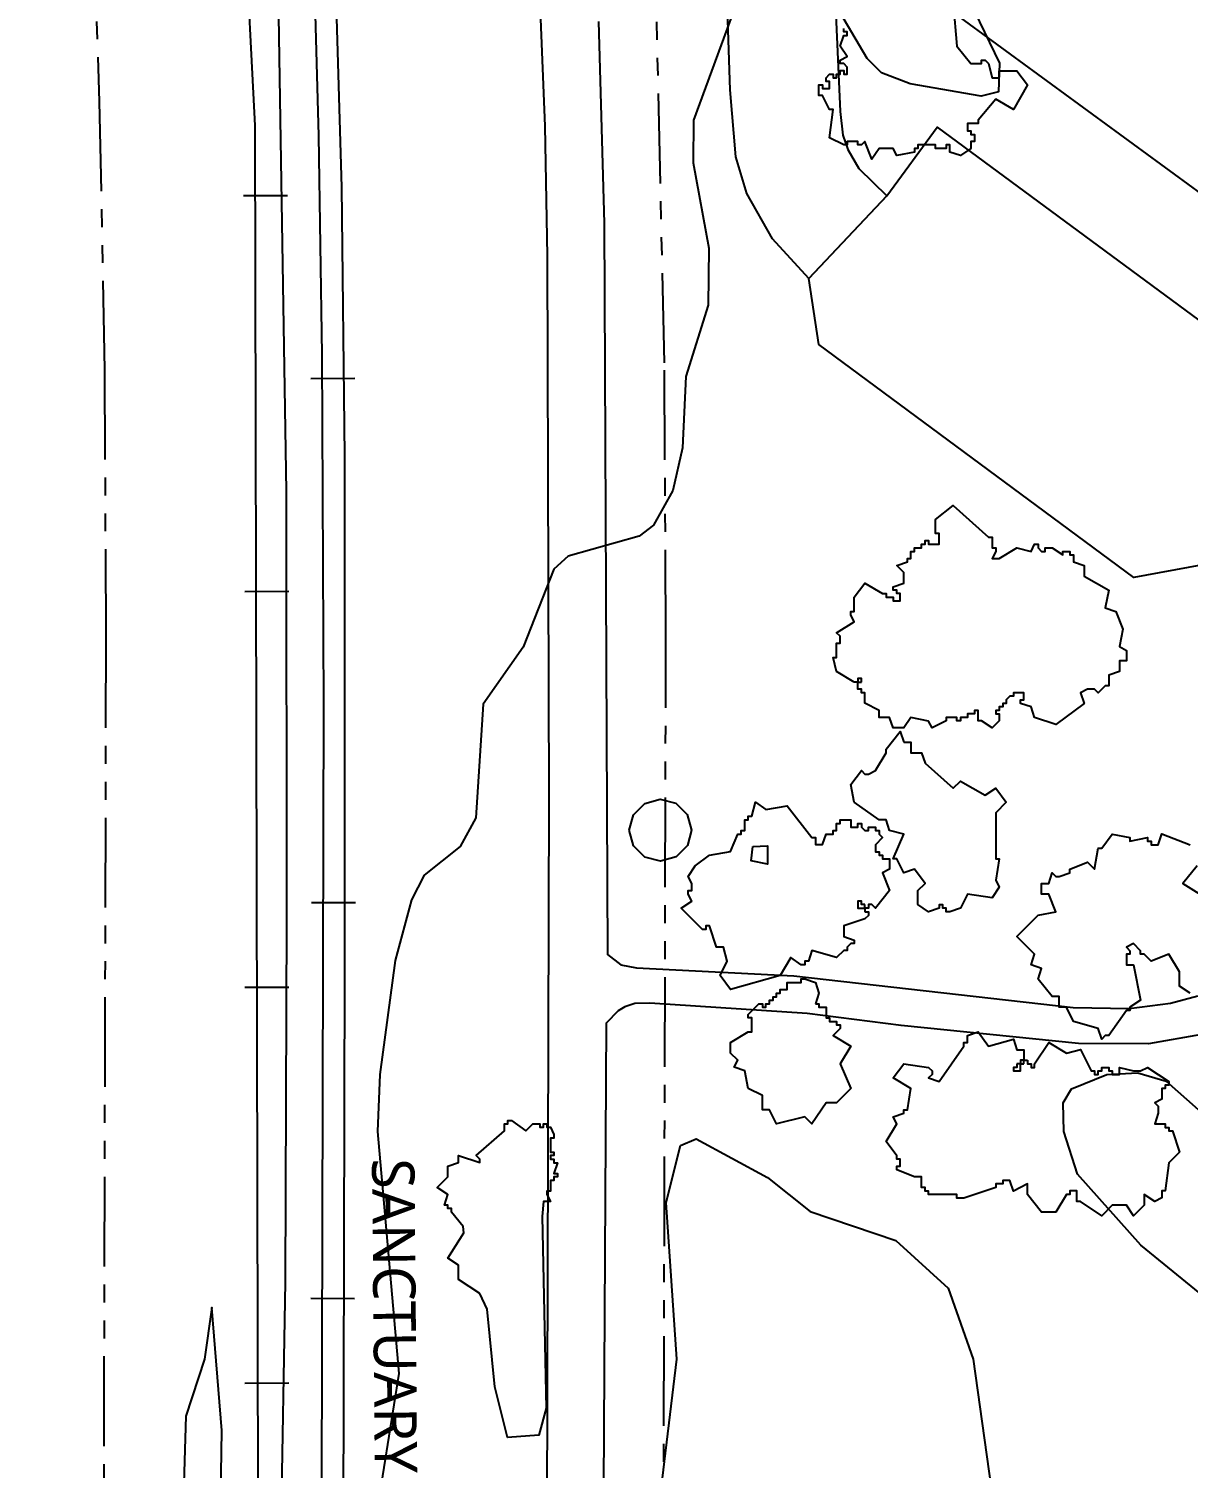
# Model space of a CAD drawing. Header units: metres. Extents: x -400 to 800, y -650 to 500.
# Drawn here: x -83 to -1, y -124.9 to -23 of the extents above; entities that cross this region are included whole.
import ezdxf
from ezdxf.enums import TextEntityAlignment as Align

# ---------------------------------------------------------------- set-up
doc = ezdxf.new("R2010")
doc.units = ezdxf.units.M
doc.header["$LTSCALE"] = 2
doc.linetypes.add('PHANTOM', pattern=[6.35, 3.175, -0.635, 0.635, -0.635, 0.635, -0.635])
for name, color, linetype in [('SITE-PARKING', 250, 'CONTINUOUS'), ('SITE-PATH', 84, 'CONTINUOUS'), ('SITE-PROPERTY', 7, 'PHANTOM'), ('SITE-PROPERTY-SITE', 1, 'PHANTOM'), ('SITE-RAIL', 7, 'CONTINUOUS'), ('SITE-ROAD-PAVED', 7, 'CONTINUOUS'), ('SITE-TREE-CANOPY', 94, 'CONTINUOUS'), ('TEXT', 7, 'CONTINUOUS'), ('TOPO-CONTOUR-MAJOR', 8, 'CONTINUOUS')]:
    doc.layers.add(name, color=color, linetype=linetype)
doc.styles.add('OpenSans', font='OpenSans-Regular.ttf')

msp = doc.modelspace()

# ---------------------------------------------------------------- linework, layer by layer
at = {"layer": 'SITE-PARKING'}
for points in [[(2.91, -36.86), (-24.16, -17.02)], [(-0.06, -60.99), (-4.79, -61.85), (-27.08, -45.38), (-27.78, -40.7), (-22.28, -34.85), (-18.7, -30.01), (6.9, -48.89)]]:
    msp.add_lwpolyline(points, dxfattribs=at)
at = {"layer": 'SITE-PATH'}
for points in [[(-46.34, -144.6), (-46.15, -77.37), (-46.27, -39.1), (-46.45, -29.93), (-47.29, -8.87)], [(-42.67, -22.52), (-42.27, -36.79), (-42.04, -88.53), (-41.08, -89.26), (-39.99, -89.46), (-28.84, -90.04), (-9.08, -92.28), (-5.13, -92.35), (-2.2, -91.97), (-0.27, -91.44)], [(0, -94.18), (-3.75, -94.85), (-8.71, -94.83), (-21.26, -93.56), (-27.91, -92.7), (-39.03, -91.98), (-40.09, -92), (-40.8, -92.24), (-41.27, -92.52), (-42.12, -93.39), (-42.4, -142.57)]]:
    msp.add_lwpolyline(points, dxfattribs=at)
at = {"layer": 'SITE-PROPERTY'}
for points in [[(-359.9, 295.53), (-90.66, 97.77), (-88.08, 82.15), (-85.78, 66.48), (-83.77, 50.77), (-82.04, 35.03), (-80.59, 19.26), (-79.44, 3.46), (-78.56, -12.36), (-77.98, -28.18), (-77.61, -47.16), (-77.52, -66.15), (-78.25, -350.73), (-84.35, -357.69), (-84.47, -430.44), (-129.06, -481.17), (-400, -480.78), (-400, 324.95)], [(183.72, -188.35), (179.27, -223.86), (-38.3, -223.47), (-37.9, -66.24), (-38, -46.67), (-38.62, -19.17), (68.11, -18.76), (193.43, -110.75)]]:
    msp.add_lwpolyline(points, close=True, dxfattribs=at)
at = {"layer": 'SITE-PROPERTY-SITE'}
msp.add_lwpolyline([(183.72, -188.35), (179.27, -223.86), (-38.3, -223.47), (-37.9, -66.24), (-38, -46.67), (-38.62, -19.17), (68.11, -18.76), (193.43, -110.75)], close=True, dxfattribs=at)
at = {"layer": 'SITE-RAIL'}
for points in [[(-72.37, 81.34), (-70.94, 70.35), (-70.16, 56.98), (-69.91, 50.11), (-69.59, 25.86), (-68.59, 7.12), (-68.43, -1.55), (-66.99, -29.89), (-66.63, -190.97), (-67.12, -317.34), (-66.55, -330.55), (-65.79, -340.26), (-63.65, -361.85), (-62.88, -376.15)], [(-70.79, 81.08), (-69.44, 70.85), (-68.66, 54.25), (-68.33, 35.58), (-67.61, 15.59), (-65.32, -20.66), (-64.77, -55.76), (-64.74, -86.03), (-64.84, -111.7), (-65.14, -129.21), (-65.12, -181.45), (-65.46, -249.26), (-65.59, -318.57), (-65.14, -330.23), (-64.5, -338.57), (-62.72, -354.39), (-61.83, -365.86), (-61.32, -377.62)], [(-71.85, 77.75), (-67.97, 49), (-66.43, 34.9), (-65.18, 21.43), (-63.43, -4.61), (-62.83, -17.74), (-62.48, -30.61), (-62.23, -46.08), (-62.13, -70.85), (-62.93, -383.47), (-62.89, -381.58)], [(-70.31, 77.89), (-66.53, 49.43), (-65.07, 35.99), (-63.92, 23.49), (-62.23, 0.59), (-61.3, -19.07), (-60.84, -34.24), (-60.64, -53.24), (-60.63, -89.62), (-61.35, -383.21), (-61.33, -382.63)], [(-67.77, -34.84), (-64.67, -34.83)], [(-63.01, -47.78), (-59.91, -47.75)], [(-67.68, -62.84), (-64.58, -62.83)], [(-62.96, -84.85), (-59.86, -84.86)], [(-67.68, -90.84), (-64.58, -90.84)], [(-63.02, -112.85), (-59.92, -112.86)], [(-67.68, -118.84), (-64.58, -118.83)]]:
    msp.add_lwpolyline(points, dxfattribs=at)
at = {"layer": 'SITE-ROAD-PAVED'}
msp.add_lwpolyline([(-26.24, -14.11), (-25.57, -28.88), (-25.38, -30.56), (-25.03, -31.57), (-24.26, -32.93), (-22.28, -34.85), (-27.78, -40.7), (-30.36, -37.89), (-32.18, -34.69), (-32.95, -32.11), (-33.35, -27.37), (-34.2, -1.92)], dxfattribs=at)
at = {"layer": 'SITE-TREE-CANOPY'}
for points in [[(-17.57, -21.25), (-17.32, -24.26), (-16.32, -25.5), (-15.57, -25.5), (-15.57, -25.26), (-15.32, -25.26), (-15.07, -25.5), (-14.82, -26.51), (-14.32, -26.51), (-14.32, -26.01), (-13.07, -26.01), (-12.32, -27.01), (-13.32, -28.75), (-14.57, -28.01), (-15.82, -29.51), (-15.82, -29.75), (-16.57, -29.75), (-16.57, -30.25), (-16.32, -30.25), (-16.32, -30.51), (-16.07, -30.51), (-16.07, -31.01), (-16.32, -31.01), (-16.32, -31.51), (-17.07, -32.01), (-17.82, -31.76), (-17.82, -31.26), (-18.07, -31.26), (-18.07, -31.51), (-18.82, -31.51), (-18.82, -31.26), (-20.07, -31.25), (-20.07, -31.51), (-20.32, -31.51), (-20.32, -31.76), (-21.57, -32.01), (-21.82, -31.51), (-22.82, -31.51), (-23.32, -32.26), (-23.82, -31.01), (-24.07, -31.25), (-24.32, -31.25), (-24.32, -31.01), (-25.07, -31.01), (-25.07, -31.25), (-25.32, -31.25), (-26.32, -30.75), (-26.07, -28.76), (-26.32, -28.76), (-26.82, -27.76), (-27.07, -27.76), (-27.07, -27), (-26.82, -27), (-26.82, -27.26), (-26.32, -27.26), (-26.32, -26.76), (-26.57, -26.76), (-26.57, -26.5), (-26.32, -26.26), (-26.07, -26.26), (-26.07, -26.5), (-25.82, -26.5), (-25.82, -26.26), (-25.57, -26.26), (-25.57, -26), (-25.32, -26), (-25.32, -26.26), (-25.07, -26.26), (-25.07, -25.76), (-25.32, -25.5), (-25.57, -25.5), (-25.57, -25.26), (-25.07, -25), (-25.57, -24.26), (-25.32, -23.51), (-25.07, -23.51), (-25.07, -23.26), (-25.32, -23.26), (-25.32, -23.01)], [(-0.82, -91.26), (-1.57, -90.76), (-1.57, -89.76), (-2.32, -88.51), (-3.57, -89.01), (-4.07, -88.51), (-4.32, -88.51), (-4.32, -88.26), (-4.82, -87.75), (-5.32, -88.01), (-5.07, -88.26), (-5.07, -88.51), (-5.32, -88.51), (-5.32, -89.26), (-4.82, -89.26), (-4.32, -91.76), (-5.07, -92.26), (-5.07, -92.5), (-5.32, -92.5), (-6.57, -94.26), (-6.82, -94.26), (-7.07, -94.51), (-7.32, -93.76), (-9.07, -93.26), (-9.57, -92.26), (-10.07, -92.26), (-10.07, -91.5), (-10.57, -91.5), (-11.57, -90.26), (-11.32, -89.51), (-12.07, -89.26), (-11.82, -88.51), (-13.07, -87.25), (-11.57, -85.75), (-10.32, -85.51), (-10.82, -84.26), (-11.32, -84.26), (-11.32, -83.5), (-10.82, -83.5), (-10.57, -82.76), (-10.32, -83), (-10.07, -83), (-9.32, -82.76), (-9.32, -82.5), (-8.07, -82), (-7.57, -82.5), (-7.32, -81), (-7.07, -81), (-6.32, -80.01), (-5.07, -80.26), (-5.07, -80.5), (-3.82, -80.26), (-3.82, -80.5), (-3.57, -80.5), (-3.57, -80.76), (-3.07, -80.76), (-2.82, -80), (-0.82, -80.76)], [(-0.32, -82.26), (-1.32, -83.51), (0.68, -84.75)]]:
    msp.add_lwpolyline(points, dxfattribs=at)
for points in [[(-24.57, -69.25), (-25.82, -68.51), (-26.07, -67.51), (-25.82, -67.51), (-25.82, -66.51), (-25.57, -66.51), (-25.57, -66), (-25.82, -65.76), (-24.57, -65), (-24.82, -64.5), (-24.82, -64.26), (-24.57, -64.26), (-24.57, -63.26), (-23.82, -62.26), (-22.57, -63), (-22.32, -63), (-22.32, -63.26), (-21.82, -63.26), (-21.82, -63.5), (-21.32, -63.5), (-21.32, -63), (-21.57, -63), (-21.57, -62.76), (-21.82, -62.76), (-21.82, -62.51), (-21.07, -62.26), (-21.07, -61.51), (-21.57, -61.01), (-20.82, -60.76), (-20.82, -60.51), (-20.57, -60.51), (-20.57, -60.01), (-20.32, -60.01), (-20.32, -59.75), (-19.82, -59.75), (-19.82, -59.51), (-19.57, -59.51), (-19.57, -59.25), (-19.32, -59.25), (-19.32, -59.51), (-18.57, -59.51), (-18.57, -58.75), (-18.82, -58.75), (-18.82, -57.75), (-17.57, -56.76), (-15.07, -59.01), (-14.82, -59.01), (-14.82, -59.75), (-14.57, -59.75), (-14.57, -60.01), (-14.82, -60.51), (-14.32, -60.51), (-13.07, -59.76), (-12.07, -60.01), (-11.82, -59.51), (-11.57, -59.51), (-11.57, -59.76), (-11.32, -60.01), (-11.07, -60.01), (-11.07, -59.76), (-10.57, -59.76), (-9.82, -60.26), (-9.82, -60.01), (-9.32, -60.01), (-9.32, -60.26), (-9.07, -60.26), (-9.07, -60.76), (-8.32, -61), (-8.32, -61.76), (-6.57, -62.76), (-6.82, -64.01), (-6.07, -64.26), (-5.57, -65.51), (-5.82, -66.75), (-5.32, -67.01), (-5.32, -67.75), (-5.82, -67.75), (-5.82, -68.51), (-6.57, -68.76), (-6.57, -69.51), (-6.82, -69.51), (-7.32, -70.01), (-7.57, -69.76), (-8.07, -69.76), (-8.57, -70.01), (-8.32, -70.76), (-10.32, -72.26), (-11.82, -71.76), (-12.07, -71.01), (-12.82, -70.76), (-12.82, -70.51), (-12.57, -70.51), (-12.57, -70.01), (-13.32, -70.01), (-13.32, -70.26), (-13.57, -70.26), (-13.82, -70.51), (-13.82, -70.76), (-14.07, -70.76), (-14.07, -71.01), (-14.32, -71.01), (-14.32, -71.26), (-14.57, -71.26), (-14.57, -71.5), (-14.32, -71.5), (-14.32, -72), (-14.82, -72.5), (-15.57, -72), (-15.82, -72), (-15.82, -71.26), (-16.07, -71.26), (-16.07, -71.51), (-16.57, -71.51), (-16.57, -71.76), (-17.07, -71.76), (-17.07, -72), (-17.32, -72), (-17.32, -71.76), (-18.07, -71.76), (-18.07, -72), (-19.07, -72.5), (-19.32, -72.01), (-20.57, -71.76), (-21.07, -72.5), (-21.82, -72.5), (-22.07, -71.76), (-22.82, -71.76), (-22.82, -71.26), (-23.82, -70.75), (-23.82, -70.01), (-24.07, -70.01), (-24.07, -69.75), (-24.32, -69.75), (-24.32, -69.25)], [(-24.07, -69.25), (-24.07, -69.01), (-24.32, -69.01), (-24.32, -69.25)], [(-21.07, -73.5), (-20.57, -73.5), (-20.57, -74.26), (-19.82, -74.26), (-19.57, -75), (-17.57, -76.75), (-17.07, -76.26), (-15.32, -77.25), (-14.57, -76.75), (-13.82, -77.75), (-14.57, -78.51), (-14.57, -81.76), (-14.32, -81.76), (-14.57, -83.26), (-14.32, -83.76), (-14.82, -84.51), (-16.57, -84.26), (-17.07, -85.26), (-17.82, -85.51), (-18.07, -85.51), (-18.07, -85.26), (-18.32, -85.26), (-18.32, -85.01), (-18.57, -85.01), (-18.57, -85.26), (-19.32, -85.51), (-20.07, -85), (-20.07, -84), (-19.57, -83.5), (-20.32, -82.5), (-21.07, -82.76), (-21.57, -81.76), (-21.82, -81.76), (-21.07, -80.01), (-22.07, -79.75), (-22.32, -79.01), (-22.82, -79.01), (-24.57, -77.75), (-24.82, -76.51), (-24.07, -75.5), (-23.82, -75.76), (-23.57, -75.76), (-23.07, -75.5), (-22.32, -74.26), (-22.32, -74), (-21.32, -72.76)], [(-40.49, -79.74), (-40.2, -78.65), (-39.4, -77.84), (-38.3, -77.54), (-37.2, -77.83), (-36.4, -78.62), (-36.09, -79.72), (-36.38, -80.82), (-37.18, -81.62), (-38.28, -81.92), (-39.38, -81.64), (-40.18, -80.84)], [(-23.82, -85.51), (-23.57, -85.51), (-23.57, -85.76), (-23.82, -86.01), (-25.32, -86.51), (-25.32, -87.26), (-24.57, -87.51), (-24.57, -87.75), (-24.82, -87.75), (-25.07, -88.01), (-25.07, -88.25), (-25.32, -88.25), (-25.82, -88.75), (-27.57, -88.25), (-27.82, -89.01), (-28.07, -89.01), (-28.07, -89.25), (-28.32, -89.25), (-29.07, -88.75), (-29.82, -90.01), (-33.32, -91.01), (-34.07, -90.01), (-33.57, -89.01), (-33.82, -88.01), (-34.32, -88.01), (-34.82, -86.5), (-35.07, -86.5), (-35.07, -86.76), (-35.32, -86.76), (-36.82, -85.26), (-36.07, -84.76), (-36.32, -84.26), (-36.32, -84.01), (-36.07, -84.01), (-36.07, -83.51), (-36.32, -83.01), (-35.82, -82.26), (-34.82, -81.51), (-33.32, -81.25), (-32.82, -80.01), (-32.57, -80.01), (-32.57, -79.75), (-32.32, -79.75), (-32.32, -79.01), (-32.07, -79.01), (-32.07, -78.75), (-31.82, -78.75), (-31.57, -77.76), (-30.82, -78.26), (-29.32, -78.01), (-27.57, -80.25), (-27.32, -80.25), (-27.32, -80.75), (-26.82, -80.75), (-26.57, -80.01), (-26.07, -80.01), (-26.07, -79.75), (-25.82, -79.75), (-25.82, -79.25), (-25.57, -79.25), (-25.57, -79.01), (-24.82, -79.01), (-24.82, -79.51), (-24.32, -79.51), (-24.32, -79.25), (-24.07, -79.25), (-24.07, -79.51), (-23.82, -79.75), (-23.57, -79.75), (-23.57, -79.51), (-23.07, -79.51), (-23.07, -79.75), (-22.82, -79.75), (-22.82, -80.01), (-22.57, -80.25), (-23.07, -80.76), (-23.07, -81.26), (-22.82, -81.26), (-22.82, -81.51), (-22.57, -81.51), (-22.57, -81.76), (-22.07, -81.76), (-22.07, -82.5), (-22.57, -82.76), (-22.07, -84), (-23.07, -85.26), (-23.32, -85), (-23.57, -85), (-23.57, -85.26), (-23.82, -85.26)], [(-23.82, -85), (-24.07, -85), (-24.07, -84.76), (-24.32, -84.76), (-24.32, -85.26), (-23.82, -85.26)], [(-27.32, -92.01), (-27.07, -92.01), (-27.07, -92.26), (-26.57, -92.26), (-26.57, -93), (-26.32, -93), (-26.32, -93.26), (-25.82, -93.26), (-25.82, -93.5), (-25.57, -93.5), (-25.57, -93.76), (-26.07, -94.26), (-24.82, -95), (-25.57, -96.26), (-24.82, -98.01), (-25.82, -99.01), (-26.57, -99.01), (-27.57, -100.51), (-28.07, -100.01), (-30.07, -100.51), (-30.57, -99.51), (-31.07, -99.51), (-31.07, -98.51), (-32.07, -98.01), (-32.32, -96.76), (-33.07, -96.5), (-32.82, -96), (-33.32, -95.5), (-33.32, -94.76), (-32.07, -94), (-31.82, -94), (-31.82, -93.01), (-32.07, -93.01), (-32.07, -92.76), (-31.32, -92.01), (-31.07, -92.01), (-31.07, -92.26), (-30.82, -92.26), (-30.82, -92.01), (-30.57, -92.01), (-30.57, -91.76), (-30.32, -91.76), (-30.32, -91.51), (-30.07, -91.51), (-30.07, -91.26), (-29.82, -91.26), (-29.82, -91.01), (-29.32, -91.01), (-29.32, -90.51), (-28.32, -90.51), (-28.32, -90.25), (-28.07, -90.25), (-27.32, -90.51), (-27.07, -91.26)], [(-12.32, -96.01), (-12.32, -96.25), (-12.07, -96.25), (-12.07, -96.51), (-11.82, -96.51), (-11.82, -96.25), (-10.82, -94.76), (-9.57, -95.51), (-8.57, -95.25), (-7.82, -96.75), (-7.57, -96.75), (-7.57, -97.01), (-7.32, -97.01), (-7.32, -96.75), (-7.07, -96.75), (-7.07, -96.51), (-6.57, -96.51), (-6.57, -96.75), (-6.32, -96.75), (-6.32, -97.01), (-5.82, -97.01), (-5.82, -96.51), (-4.82, -96.75), (-4.32, -96.75), (-3.82, -96.51), (-2.32, -97.51), (-2.32, -97.76), (-2.57, -97.76), (-2.57, -98.01), (-2.82, -98.01), (-2.82, -98.76), (-3.32, -99.01), (-3.07, -99.26), (-3.07, -99.76), (-3.32, -100.5), (-2.57, -100.5), (-2.57, -100.76), (-2.32, -100.76), (-2.32, -101), (-2.07, -101), (-1.57, -102.51), (-2.32, -103.26), (-2.57, -105.25), (-2.82, -105.25), (-2.82, -105.75), (-3.32, -106.01), (-4.07, -105.51), (-4.07, -106.25), (-4.82, -107.01), (-5.32, -106.25), (-6.32, -106.25), (-7.07, -107.01), (-8.57, -106.01), (-8.82, -106.01), (-8.82, -105.25), (-9.32, -105.25), (-9.32, -105.51), (-9.57, -105.51), (-10.32, -106.75), (-11.32, -106.75), (-12.32, -105.51), (-12.32, -104.76), (-13.32, -105.26), (-13.57, -104.51), (-14.07, -104.51), (-14.07, -104.76), (-14.57, -104.76), (-14.57, -105.01), (-16.82, -105.76), (-17.32, -105.76), (-17.32, -105.51), (-19.32, -105.51), (-19.32, -105.26), (-19.57, -105.26), (-19.57, -105.01), (-19.82, -105.01), (-19.82, -104.26), (-20.32, -104.26), (-21.57, -103.76), (-21.57, -103.5), (-21.32, -103.5), (-21.32, -103), (-21.57, -103), (-21.57, -102.76), (-22.32, -101.76), (-21.57, -100.51), (-21.82, -100.01), (-21.07, -99.75), (-21.07, -99.51), (-20.82, -99.51), (-20.57, -98.01), (-21.82, -97.25), (-21.07, -96.26), (-19.32, -96.51), (-19.07, -96.75), (-19.07, -97.01), (-19.32, -97.25), (-18.57, -97.51), (-16.82, -95.01), (-16.82, -94.76), (-16.57, -94.76), (-16.57, -94.26), (-15.82, -94), (-15.07, -95.01), (-13.32, -94.51), (-13.07, -95.26), (-12.57, -95.26), (-12.57, -96.01)], [(-13.07, -96.25), (-13.07, -96.51), (-13.32, -96.51), (-13.32, -96.75), (-12.82, -96.75), (-12.82, -96.25)], [(-12.57, -96.25), (-12.57, -96.01), (-12.82, -96.01), (-12.82, -96.25)], [(-51.07, -112.51), (-52.57, -111.51), (-52.57, -110.51), (-53.32, -110.01), (-52.2, -108.22), (-52.25, -107.78), (-53.07, -106.76), (-53.07, -106.5), (-53.32, -106.5), (-53.32, -106.26), (-53.57, -106.26), (-53.32, -105.51), (-54.07, -105.01), (-53.32, -104.26), (-53.32, -103.51), (-52.57, -103.25), (-52.57, -102.75), (-51.07, -103.25), (-51.07, -103.01), (-51.32, -102.75), (-49.32, -101.01), (-49.32, -100.51), (-49.07, -100.51), (-49.07, -100.26), (-48.82, -100.26), (-47.82, -101.01), (-47.32, -100.51), (-46.82, -100.51), (-46.82, -100.75), (-46.57, -100.75), (-46.57, -100.51), (-46.32, -100.51), (-46.32, -100.75), (-46.07, -100.75), (-45.82, -101.25), (-45.82, -101.51), (-46.07, -101.51), (-46.07, -102.51), (-45.82, -102.51), (-45.82, -102.75), (-46.07, -102.75), (-46.07, -103.01), (-45.82, -103.01), (-45.82, -103.26), (-45.57, -103.26), (-45.82, -104.01), (-45.57, -104.01), (-45.57, -104.26), (-45.82, -104.26), (-45.82, -104.51), (-46.07, -104.51), (-46.07, -105.26), (-46.32, -105.26), (-46.32, -105.5), (-46.07, -106), (-46.57, -106), (-46.66, -107.05), (-46.38, -120.62), (-46.88, -122.52), (-49.11, -122.69), (-50, -119.12), (-50.54, -113.62)]]:
    msp.add_lwpolyline(points, close=True, dxfattribs=at)
at = {"layer": 'TOPO-CONTOUR-MAJOR'}
for points in [[(-18.2, -17.41), (-14.29, -25.47), (-14.38, -27.49), (-15.6, -27.81), (-20.63, -26.93), (-22.65, -26.15), (-23.66, -25.15), (-27.69, -18.29)], [(-32.72, -20.68), (-35.94, -29.5), (-35.98, -32.52), (-34.87, -38.57), (-34.9, -42.6), (-36.49, -47.64), (-36.72, -52.68), (-37.42, -55.7), (-38.77, -58.16), (-39.78, -58.93), (-44.82, -60.35), (-45.82, -61.26), (-47.99, -66.78), (-50.83, -70.81), (-51.34, -78.87), (-52.46, -80.89), (-55.01, -82.91), (-55.9, -84.65), (-57.05, -88.95), (-58.14, -97.01), (-58.29, -101.04), (-56.79, -118.17), (-58.56, -129.26)], [(28.74, -125.56), (4.56, -115.7), (0.53, -113.02), (-4.3, -109.1), (-8.79, -104.06), (-9.74, -101.04), (-9.8, -99.03), (-9.21, -98.02), (-6.7, -97.01), (-4.51, -96.9), (-2.5, -97.48), (2.64, -102.05), (14.63, -109.91), (37.81, -118.58), (43.85, -122.36), (51.92, -126.06)], [(-38.7, -130.26), (-37.12, -117.16), (-37.89, -106.08), (-36.86, -102.05), (-35.75, -101.57), (-30.71, -104.3), (-27.69, -106.7), (-21.64, -108.76), (-17.92, -112.13), (-16.17, -117.16), (-14.59, -128.46)], [(-69.45, -131.27), (-69.31, -122.2), (-70.01, -113.51), (-70.55, -117.16), (-71.87, -121.19), (-72.02, -126.72)]]:
    msp.add_lwpolyline(points, dxfattribs=at)
msp.add_lwpolyline([(-31.76, -80.89), (-30.71, -80.83), (-30.71, -82.13), (-31.87, -81.9)], close=True, dxfattribs=at)

# ---------------------------------------------------------------- texts
at = {"layer": 'TEXT', "style": 'OpenSans'}
msp.add_text('SANCTUARY RD SE', height=3, rotation=-89.4865, dxfattribs=at).set_placement((-57.04, -119.89), align=Align.MIDDLE_CENTER)

doc.saveas('drawing.dxf')
